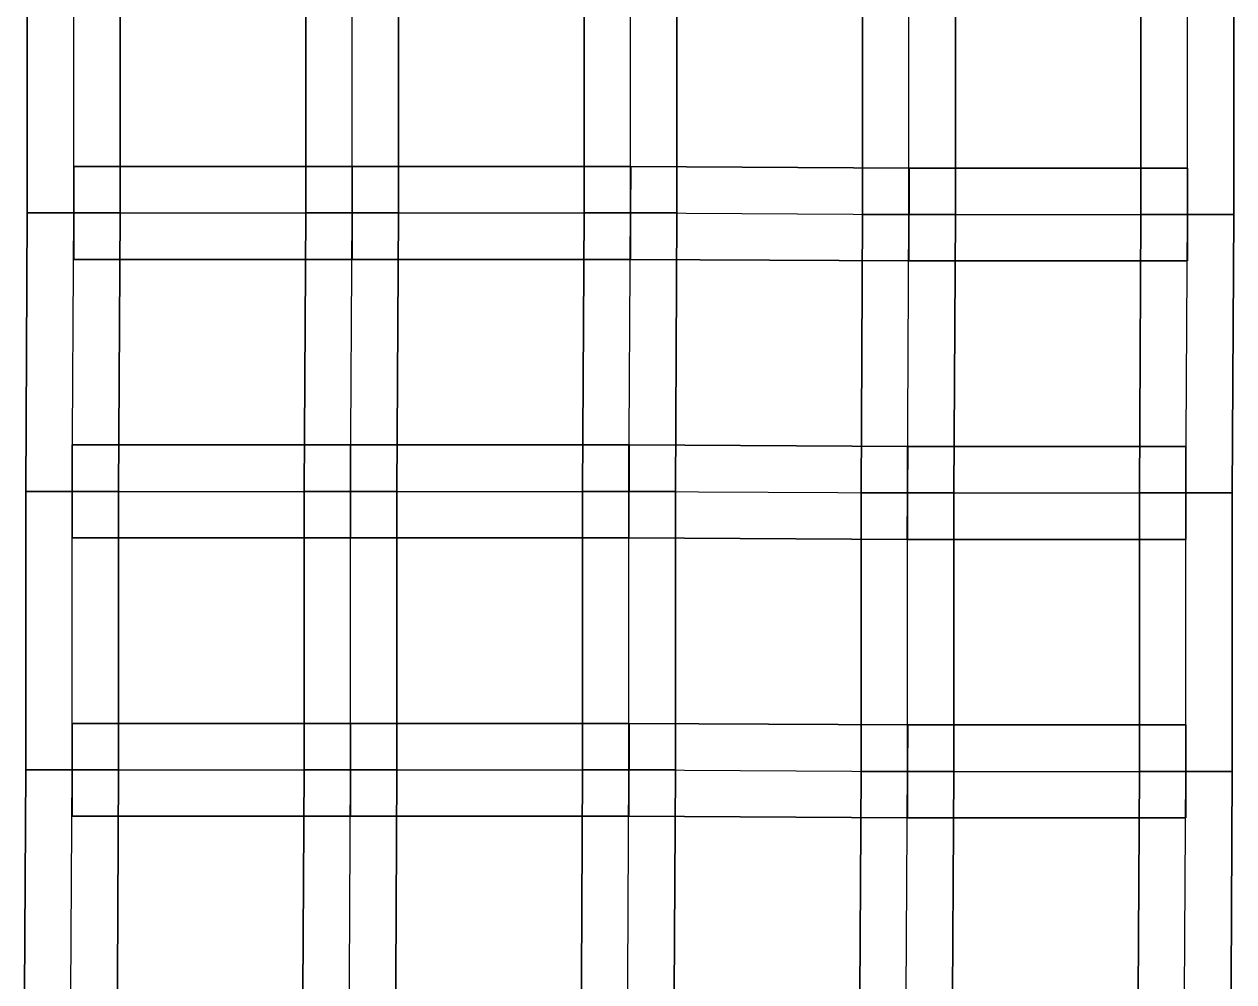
# Model space of a CAD drawing. Extents: x -300 to 609, y -118 to 2027.
# Drawn here: x -296.9 to -218.7, y 1563.5 to 1625.4 of the extents above; entities that cross this region are included whole.
import ezdxf

# ---------------------------------------------------------------- set-up
doc = ezdxf.new("R2010")
doc.units = 0

msp = doc.modelspace()

# ---------------------------------------------------------------- linework, layer by layer
at = {"layer": 'TUNNELS'}
for points in [[(-296.7, 1613.2, -1.5), (-290.7, 1613.2, -1.5), (-290.7, 1631.2, -1.5), (-296.7, 1631.2, -1.5)], [(-290.7, 1613.2, 1.5), (-296.7, 1613.2, 1.5), (-296.7, 1631.2, 1.5), (-290.7, 1631.2, 1.5)], [(-296.7, 1613.2, 1.5), (-296.7, 1613.2, -1.5), (-296.7, 1631.2, -1.5), (-296.7, 1631.2, 1.5)], [(-290.7, 1613.2, -1.5), (-290.7, 1613.2, 1.5), (-290.7, 1631.2, 1.5), (-290.7, 1631.2, -1.5)], [(-278.7, 1613.2, -1.5), (-272.7, 1613.2, -1.5), (-272.7, 1631.2, -1.5), (-278.7, 1631.2, -1.5)], [(-272.7, 1613.2, 1.5), (-278.7, 1613.2, 1.5), (-278.7, 1631.2, 1.5), (-272.7, 1631.2, 1.5)], [(-278.7, 1613.2, 1.5), (-278.7, 1613.2, -1.5), (-278.7, 1631.2, -1.5), (-278.7, 1631.2, 1.5)], [(-272.7, 1613.2, -1.5), (-272.7, 1613.2, 1.5), (-272.7, 1631.2, 1.5), (-272.7, 1631.2, -1.5)], [(-260.7, 1613.2, -1.5), (-254.7, 1613.2, -1.5), (-254.7, 1631.2, -1.5), (-260.7, 1631.2, -1.5)], [(-254.7, 1613.2, 1.5), (-260.7, 1613.2, 1.5), (-260.7, 1631.2, 1.5), (-254.7, 1631.2, 1.5)], [(-260.7, 1613.2, 1.5), (-260.7, 1613.2, -1.5), (-260.7, 1631.2, -1.5), (-260.7, 1631.2, 1.5)], [(-254.7, 1613.2, -1.5), (-254.7, 1613.2, 1.5), (-254.7, 1631.2, 1.5), (-254.7, 1631.2, -1.5)], [(-242.7, 1613.1, -1.5), (-236.7, 1613.1, -1.5), (-236.7, 1631.1, -1.5), (-242.7, 1631.1, -1.5)], [(-236.7, 1613.1, 1.5), (-242.7, 1613.1, 1.5), (-242.7, 1631.1, 1.5), (-236.7, 1631.1, 1.5)], [(-242.7, 1613.1, 1.5), (-242.7, 1613.1, -1.5), (-242.7, 1631.1, -1.5), (-242.7, 1631.1, 1.5)], [(-236.7, 1613.1, -1.5), (-236.7, 1613.1, 1.5), (-236.7, 1631.1, 1.5), (-236.7, 1631.1, -1.5)], [(-224.7, 1613.1, -1.5), (-218.7, 1613.1, -1.5), (-218.7, 1631.1, -1.5), (-224.7, 1631.1, -1.5)], [(-218.7, 1613.1, 1.5), (-224.7, 1613.1, 1.5), (-224.7, 1631.1, 1.5), (-218.7, 1631.1, 1.5)], [(-224.7, 1613.1, 1.5), (-224.7, 1613.1, -1.5), (-224.7, 1631.1, -1.5), (-224.7, 1631.1, 1.5)], [(-218.7, 1613.1, -1.5), (-218.7, 1613.1, 1.5), (-218.7, 1631.1, 1.5), (-218.7, 1631.1, -1.5)], [(-293.7, 1616.2, -1.5), (-293.7, 1610.2, -1.5), (-275.7, 1610.2, -1.5), (-275.7, 1616.2, -1.5)], [(-293.7, 1610.2, 1.5), (-293.7, 1616.2, 1.5), (-275.7, 1616.2, 1.5), (-275.7, 1610.2, 1.5)], [(-293.7, 1616.2, 1.5), (-293.7, 1616.2, -1.5), (-275.7, 1616.2, -1.5), (-275.7, 1616.2, 1.5)], [(-293.7, 1616.2, -1.5), (-293.7, 1610.2, -1.5), (-293.7, 1610.2, 1.5), (-293.7, 1616.2, 1.5)], [(-275.7, 1616.2, -1.5), (-275.7, 1616.2, 1.5), (-275.7, 1610.2, 1.5), (-275.7, 1610.2, -1.5)], [(-275.7, 1616.2, -1.5), (-275.7, 1610.2, -1.5), (-257.7, 1610.2, -1.5), (-257.7, 1616.2, -1.5)], [(-275.7, 1610.2, 1.5), (-275.7, 1616.2, 1.5), (-257.7, 1616.2, 1.5), (-257.7, 1610.2, 1.5)], [(-275.7, 1616.2, 1.5), (-275.7, 1616.2, -1.5), (-257.7, 1616.2, -1.5), (-257.7, 1616.2, 1.5)], [(-275.7, 1616.2, -1.5), (-275.7, 1610.2, -1.5), (-275.7, 1610.2, 1.5), (-275.7, 1616.2, 1.5)], [(-257.6833, 1616.2, -1.5), (-257.7167, 1610.2, -1.5), (-239.7167, 1610.1, -1.5), (-239.6833, 1616.1, -1.5)], [(-257.7167, 1610.2, 1.5), (-257.6833, 1616.2, 1.5), (-239.6833, 1616.1, 1.5), (-239.7167, 1610.1, 1.5)], [(-257.6833, 1616.2, -1.5), (-257.7167, 1610.2, -1.5), (-257.7167, 1610.2, 1.5), (-257.6833, 1616.2, 1.5)], [(-257.7, 1616.2, -1.5), (-257.7, 1616.2, 1.5), (-257.7, 1610.2, 1.5), (-257.7, 1610.2, -1.5)], [(-257.6833, 1616.2, 1.5), (-257.6833, 1616.2, -1.5), (-239.6833, 1616.1, -1.5), (-239.6833, 1616.1, 1.5)], [(-239.6833, 1616.1, -1.5), (-239.6833, 1616.1, 1.5), (-239.7167, 1610.1, 1.5), (-239.7167, 1610.1, -1.5)], [(-239.7, 1616.1, -1.5), (-239.7, 1610.1, -1.5), (-221.7, 1610.1, -1.5), (-221.7, 1616.1, -1.5)], [(-239.7, 1610.1, 1.5), (-239.7, 1616.1, 1.5), (-221.7, 1616.1, 1.5), (-221.7, 1610.1, 1.5)], [(-239.7, 1616.1, 1.5), (-239.7, 1616.1, -1.5), (-221.7, 1616.1, -1.5), (-221.7, 1616.1, 1.5)], [(-239.7, 1616.1, -1.5), (-239.7, 1610.1, -1.5), (-239.7, 1610.1, 1.5), (-239.7, 1616.1, 1.5)], [(-221.7, 1616.1, -1.5), (-221.7, 1616.1, 1.5), (-221.7, 1610.1, 1.5), (-221.7, 1610.1, -1.5)], [(-296.8, 1595.2167, -1.5), (-290.8, 1595.1833, -1.5), (-290.7, 1613.1833, -1.5), (-296.7, 1613.2167, -1.5)], [(-290.8, 1595.1833, 1.5), (-296.8, 1595.2167, 1.5), (-296.7, 1613.2167, 1.5), (-290.7, 1613.1833, 1.5)], [(-296.8, 1595.2167, 1.5), (-296.8, 1595.2167, -1.5), (-296.7, 1613.2167, -1.5), (-296.7, 1613.2167, 1.5)], [(-296.7, 1613.2167, -1.5), (-296.7, 1613.2167, 1.5), (-290.7, 1613.1833, 1.5), (-290.7, 1613.1833, -1.5)], [(-296.7, 1613.2, -1.5), (-290.7, 1613.2, -1.5), (-290.7, 1613.2, 1.5), (-296.7, 1613.2, 1.5)], [(-290.8, 1595.1833, -1.5), (-290.8, 1595.1833, 1.5), (-290.7, 1613.1833, 1.5), (-290.7, 1613.1833, -1.5)], [(-278.8, 1595.2167, -1.5), (-272.8, 1595.1833, -1.5), (-272.7, 1613.1833, -1.5), (-278.7, 1613.2167, -1.5)], [(-272.8, 1595.1833, 1.5), (-278.8, 1595.2167, 1.5), (-278.7, 1613.2167, 1.5), (-272.7, 1613.1833, 1.5)], [(-278.8, 1595.2167, 1.5), (-278.8, 1595.2167, -1.5), (-278.7, 1613.2167, -1.5), (-278.7, 1613.2167, 1.5)], [(-278.7, 1613.2167, -1.5), (-278.7, 1613.2167, 1.5), (-272.7, 1613.1833, 1.5), (-272.7, 1613.1833, -1.5)], [(-278.7, 1613.2, -1.5), (-272.7, 1613.2, -1.5), (-272.7, 1613.2, 1.5), (-278.7, 1613.2, 1.5)], [(-272.8, 1595.1833, -1.5), (-272.8, 1595.1833, 1.5), (-272.7, 1613.1833, 1.5), (-272.7, 1613.1833, -1.5)], [(-260.8, 1595.2167, -1.5), (-254.8, 1595.1833, -1.5), (-254.7, 1613.1833, -1.5), (-260.7, 1613.2167, -1.5)], [(-254.8, 1595.1833, 1.5), (-260.8, 1595.2167, 1.5), (-260.7, 1613.2167, 1.5), (-254.7, 1613.1833, 1.5)], [(-260.8, 1595.2167, 1.5), (-260.8, 1595.2167, -1.5), (-260.7, 1613.2167, -1.5), (-260.7, 1613.2167, 1.5)], [(-260.7, 1613.2167, -1.5), (-260.7, 1613.2167, 1.5), (-254.7, 1613.1833, 1.5), (-254.7, 1613.1833, -1.5)], [(-260.7, 1613.2, -1.5), (-254.7, 1613.2, -1.5), (-254.7, 1613.2, 1.5), (-260.7, 1613.2, 1.5)], [(-254.8, 1595.1833, -1.5), (-254.8, 1595.1833, 1.5), (-254.7, 1613.1833, 1.5), (-254.7, 1613.1833, -1.5)], [(-242.8, 1595.1167, -1.5), (-236.8, 1595.0833, -1.5), (-236.7, 1613.0833, -1.5), (-242.7, 1613.1167, -1.5)], [(-236.8, 1595.0833, 1.5), (-242.8, 1595.1167, 1.5), (-242.7, 1613.1167, 1.5), (-236.7, 1613.0833, 1.5)], [(-242.8, 1595.1167, 1.5), (-242.8, 1595.1167, -1.5), (-242.7, 1613.1167, -1.5), (-242.7, 1613.1167, 1.5)], [(-242.7, 1613.1167, -1.5), (-242.7, 1613.1167, 1.5), (-236.7, 1613.0833, 1.5), (-236.7, 1613.0833, -1.5)], [(-242.7, 1613.1, -1.5), (-236.7, 1613.1, -1.5), (-236.7, 1613.1, 1.5), (-242.7, 1613.1, 1.5)], [(-236.8, 1595.0833, -1.5), (-236.8, 1595.0833, 1.5), (-236.7, 1613.0833, 1.5), (-236.7, 1613.0833, -1.5)], [(-224.8, 1595.1167, -1.5), (-218.8, 1595.0833, -1.5), (-218.7, 1613.0833, -1.5), (-224.7, 1613.1167, -1.5)], [(-218.8, 1595.0833, 1.5), (-224.8, 1595.1167, 1.5), (-224.7, 1613.1167, 1.5), (-218.7, 1613.0833, 1.5)], [(-224.8, 1595.1167, 1.5), (-224.8, 1595.1167, -1.5), (-224.7, 1613.1167, -1.5), (-224.7, 1613.1167, 1.5)], [(-224.7, 1613.1167, -1.5), (-224.7, 1613.1167, 1.5), (-218.7, 1613.0833, 1.5), (-218.7, 1613.0833, -1.5)], [(-224.7, 1613.1, -1.5), (-218.7, 1613.1, -1.5), (-218.7, 1613.1, 1.5), (-224.7, 1613.1, 1.5)], [(-218.8, 1595.0833, -1.5), (-218.8, 1595.0833, 1.5), (-218.7, 1613.0833, 1.5), (-218.7, 1613.0833, -1.5)], [(-293.7, 1610.2, -1.5), (-293.7, 1610.2, 1.5), (-275.7, 1610.2, 1.5), (-275.7, 1610.2, -1.5)], [(-275.7, 1610.2, -1.5), (-275.7, 1610.2, 1.5), (-257.7, 1610.2, 1.5), (-257.7, 1610.2, -1.5)], [(-257.7167, 1610.2, -1.5), (-257.7167, 1610.2, 1.5), (-239.7167, 1610.1, 1.5), (-239.7167, 1610.1, -1.5)], [(-239.7, 1610.1, -1.5), (-239.7, 1610.1, 1.5), (-221.7, 1610.1, 1.5), (-221.7, 1610.1, -1.5)], [(-293.8, 1598.2, -1.5), (-293.8, 1592.2, -1.5), (-275.8, 1592.2, -1.5), (-275.8, 1598.2, -1.5)], [(-293.8, 1592.2, 1.5), (-293.8, 1598.2, 1.5), (-275.8, 1598.2, 1.5), (-275.8, 1592.2, 1.5)], [(-293.8, 1598.2, 1.5), (-293.8, 1598.2, -1.5), (-275.8, 1598.2, -1.5), (-275.8, 1598.2, 1.5)], [(-293.8, 1598.2, -1.5), (-293.8, 1592.2, -1.5), (-293.8, 1592.2, 1.5), (-293.8, 1598.2, 1.5)], [(-275.8, 1598.2, -1.5), (-275.8, 1598.2, 1.5), (-275.8, 1592.2, 1.5), (-275.8, 1592.2, -1.5)], [(-275.8, 1598.2, -1.5), (-275.8, 1592.2, -1.5), (-257.8, 1592.2, -1.5), (-257.8, 1598.2, -1.5)], [(-275.8, 1592.2, 1.5), (-275.8, 1598.2, 1.5), (-257.8, 1598.2, 1.5), (-257.8, 1592.2, 1.5)], [(-275.8, 1598.2, 1.5), (-275.8, 1598.2, -1.5), (-257.8, 1598.2, -1.5), (-257.8, 1598.2, 1.5)], [(-275.8, 1598.2, -1.5), (-275.8, 1592.2, -1.5), (-275.8, 1592.2, 1.5), (-275.8, 1598.2, 1.5)], [(-257.7833, 1598.2, -1.5), (-257.8167, 1592.2, -1.5), (-239.8167, 1592.1, -1.5), (-239.7833, 1598.1, -1.5)], [(-257.8167, 1592.2, 1.5), (-257.7833, 1598.2, 1.5), (-239.7833, 1598.1, 1.5), (-239.8167, 1592.1, 1.5)], [(-257.7833, 1598.2, -1.5), (-257.8167, 1592.2, -1.5), (-257.8167, 1592.2, 1.5), (-257.7833, 1598.2, 1.5)], [(-257.8, 1598.2, -1.5), (-257.8, 1598.2, 1.5), (-257.8, 1592.2, 1.5), (-257.8, 1592.2, -1.5)], [(-257.7833, 1598.2, 1.5), (-257.7833, 1598.2, -1.5), (-239.7833, 1598.1, -1.5), (-239.7833, 1598.1, 1.5)], [(-239.7833, 1598.1, -1.5), (-239.7833, 1598.1, 1.5), (-239.8167, 1592.1, 1.5), (-239.8167, 1592.1, -1.5)], [(-239.8, 1598.1, -1.5), (-239.8, 1592.1, -1.5), (-221.8, 1592.1, -1.5), (-221.8, 1598.1, -1.5)], [(-239.8, 1592.1, 1.5), (-239.8, 1598.1, 1.5), (-221.8, 1598.1, 1.5), (-221.8, 1592.1, 1.5)], [(-239.8, 1598.1, 1.5), (-239.8, 1598.1, -1.5), (-221.8, 1598.1, -1.5), (-221.8, 1598.1, 1.5)], [(-239.8, 1598.1, -1.5), (-239.8, 1592.1, -1.5), (-239.8, 1592.1, 1.5), (-239.8, 1598.1, 1.5)], [(-221.8, 1598.1, -1.5), (-221.8, 1598.1, 1.5), (-221.8, 1592.1, 1.5), (-221.8, 1592.1, -1.5)], [(-296.8, 1595.2167, -1.5), (-290.8, 1595.1833, -1.5), (-290.8, 1595.1833, 1.5), (-296.8, 1595.2167, 1.5)], [(-296.8, 1577.2, -1.5), (-290.8, 1577.2, -1.5), (-290.8, 1595.2, -1.5), (-296.8, 1595.2, -1.5)], [(-290.8, 1577.2, 1.5), (-296.8, 1577.2, 1.5), (-296.8, 1595.2, 1.5), (-290.8, 1595.2, 1.5)], [(-296.8, 1577.2, 1.5), (-296.8, 1577.2, -1.5), (-296.8, 1595.2, -1.5), (-296.8, 1595.2, 1.5)], [(-296.8, 1595.2, -1.5), (-296.8, 1595.2, 1.5), (-290.8, 1595.2, 1.5), (-290.8, 1595.2, -1.5)], [(-290.8, 1577.2, -1.5), (-290.8, 1577.2, 1.5), (-290.8, 1595.2, 1.5), (-290.8, 1595.2, -1.5)], [(-278.8, 1595.2167, -1.5), (-272.8, 1595.1833, -1.5), (-272.8, 1595.1833, 1.5), (-278.8, 1595.2167, 1.5)], [(-278.8, 1577.2, -1.5), (-272.8, 1577.2, -1.5), (-272.8, 1595.2, -1.5), (-278.8, 1595.2, -1.5)], [(-272.8, 1577.2, 1.5), (-278.8, 1577.2, 1.5), (-278.8, 1595.2, 1.5), (-272.8, 1595.2, 1.5)], [(-278.8, 1577.2, 1.5), (-278.8, 1577.2, -1.5), (-278.8, 1595.2, -1.5), (-278.8, 1595.2, 1.5)], [(-278.8, 1595.2, -1.5), (-278.8, 1595.2, 1.5), (-272.8, 1595.2, 1.5), (-272.8, 1595.2, -1.5)], [(-272.8, 1577.2, -1.5), (-272.8, 1577.2, 1.5), (-272.8, 1595.2, 1.5), (-272.8, 1595.2, -1.5)], [(-260.8, 1595.2167, -1.5), (-254.8, 1595.1833, -1.5), (-254.8, 1595.1833, 1.5), (-260.8, 1595.2167, 1.5)], [(-260.8, 1577.2, -1.5), (-254.8, 1577.2, -1.5), (-254.8, 1595.2, -1.5), (-260.8, 1595.2, -1.5)], [(-254.8, 1577.2, 1.5), (-260.8, 1577.2, 1.5), (-260.8, 1595.2, 1.5), (-254.8, 1595.2, 1.5)], [(-260.8, 1577.2, 1.5), (-260.8, 1577.2, -1.5), (-260.8, 1595.2, -1.5), (-260.8, 1595.2, 1.5)], [(-260.8, 1595.2, -1.5), (-260.8, 1595.2, 1.5), (-254.8, 1595.2, 1.5), (-254.8, 1595.2, -1.5)], [(-254.8, 1577.2, -1.5), (-254.8, 1577.2, 1.5), (-254.8, 1595.2, 1.5), (-254.8, 1595.2, -1.5)], [(-242.8, 1595.1167, -1.5), (-236.8, 1595.0833, -1.5), (-236.8, 1595.0833, 1.5), (-242.8, 1595.1167, 1.5)], [(-242.8, 1577.1, -1.5), (-236.8, 1577.1, -1.5), (-236.8, 1595.1, -1.5), (-242.8, 1595.1, -1.5)], [(-236.8, 1577.1, 1.5), (-242.8, 1577.1, 1.5), (-242.8, 1595.1, 1.5), (-236.8, 1595.1, 1.5)], [(-242.8, 1577.1, 1.5), (-242.8, 1577.1, -1.5), (-242.8, 1595.1, -1.5), (-242.8, 1595.1, 1.5)], [(-242.8, 1595.1, -1.5), (-242.8, 1595.1, 1.5), (-236.8, 1595.1, 1.5), (-236.8, 1595.1, -1.5)], [(-236.8, 1577.1, -1.5), (-236.8, 1577.1, 1.5), (-236.8, 1595.1, 1.5), (-236.8, 1595.1, -1.5)], [(-224.8, 1595.1167, -1.5), (-218.8, 1595.0833, -1.5), (-218.8, 1595.0833, 1.5), (-224.8, 1595.1167, 1.5)], [(-224.8, 1577.1, -1.5), (-218.8, 1577.1, -1.5), (-218.8, 1595.1, -1.5), (-224.8, 1595.1, -1.5)], [(-218.8, 1577.1, 1.5), (-224.8, 1577.1, 1.5), (-224.8, 1595.1, 1.5), (-218.8, 1595.1, 1.5)], [(-224.8, 1577.1, 1.5), (-224.8, 1577.1, -1.5), (-224.8, 1595.1, -1.5), (-224.8, 1595.1, 1.5)], [(-224.8, 1595.1, -1.5), (-224.8, 1595.1, 1.5), (-218.8, 1595.1, 1.5), (-218.8, 1595.1, -1.5)], [(-218.8, 1577.1, -1.5), (-218.8, 1577.1, 1.5), (-218.8, 1595.1, 1.5), (-218.8, 1595.1, -1.5)], [(-293.8, 1592.2, -1.5), (-293.8, 1592.2, 1.5), (-275.8, 1592.2, 1.5), (-275.8, 1592.2, -1.5)], [(-275.8, 1592.2, -1.5), (-275.8, 1592.2, 1.5), (-257.8, 1592.2, 1.5), (-257.8, 1592.2, -1.5)], [(-257.8167, 1592.2, -1.5), (-257.8167, 1592.2, 1.5), (-239.8167, 1592.1, 1.5), (-239.8167, 1592.1, -1.5)], [(-239.8, 1592.1, -1.5), (-239.8, 1592.1, 1.5), (-221.8, 1592.1, 1.5), (-221.8, 1592.1, -1.5)], [(-293.8, 1580.2, -1.5), (-293.8, 1574.2, -1.5), (-275.8, 1574.2, -1.5), (-275.8, 1580.2, -1.5)], [(-293.8, 1574.2, 1.5), (-293.8, 1580.2, 1.5), (-275.8, 1580.2, 1.5), (-275.8, 1574.2, 1.5)], [(-293.8, 1580.2, 1.5), (-293.8, 1580.2, -1.5), (-275.8, 1580.2, -1.5), (-275.8, 1580.2, 1.5)], [(-293.8, 1580.2, -1.5), (-293.8, 1574.2, -1.5), (-293.8, 1574.2, 1.5), (-293.8, 1580.2, 1.5)], [(-275.8, 1580.2, -1.5), (-275.8, 1580.2, 1.5), (-275.8, 1574.2, 1.5), (-275.8, 1574.2, -1.5)], [(-275.8, 1580.2, -1.5), (-275.8, 1574.2, -1.5), (-257.8, 1574.2, -1.5), (-257.8, 1580.2, -1.5)], [(-275.8, 1574.2, 1.5), (-275.8, 1580.2, 1.5), (-257.8, 1580.2, 1.5), (-257.8, 1574.2, 1.5)], [(-275.8, 1580.2, 1.5), (-275.8, 1580.2, -1.5), (-257.8, 1580.2, -1.5), (-257.8, 1580.2, 1.5)], [(-275.8, 1580.2, -1.5), (-275.8, 1574.2, -1.5), (-275.8, 1574.2, 1.5), (-275.8, 1580.2, 1.5)], [(-257.7833, 1580.2, -1.5), (-257.8167, 1574.2, -1.5), (-239.8167, 1574.1, -1.5), (-239.7833, 1580.1, -1.5)], [(-257.8167, 1574.2, 1.5), (-257.7833, 1580.2, 1.5), (-239.7833, 1580.1, 1.5), (-239.8167, 1574.1, 1.5)], [(-257.7833, 1580.2, -1.5), (-257.8167, 1574.2, -1.5), (-257.8167, 1574.2, 1.5), (-257.7833, 1580.2, 1.5)], [(-257.8, 1580.2, -1.5), (-257.8, 1580.2, 1.5), (-257.8, 1574.2, 1.5), (-257.8, 1574.2, -1.5)], [(-257.7833, 1580.2, 1.5), (-257.7833, 1580.2, -1.5), (-239.7833, 1580.1, -1.5), (-239.7833, 1580.1, 1.5)], [(-239.7833, 1580.1, -1.5), (-239.7833, 1580.1, 1.5), (-239.8167, 1574.1, 1.5), (-239.8167, 1574.1, -1.5)], [(-239.8, 1580.1, -1.5), (-239.8, 1574.1, -1.5), (-221.8, 1574.1, -1.5), (-221.8, 1580.1, -1.5)], [(-239.8, 1574.1, 1.5), (-239.8, 1580.1, 1.5), (-221.8, 1580.1, 1.5), (-221.8, 1574.1, 1.5)], [(-239.8, 1580.1, 1.5), (-239.8, 1580.1, -1.5), (-221.8, 1580.1, -1.5), (-221.8, 1580.1, 1.5)], [(-239.8, 1580.1, -1.5), (-239.8, 1574.1, -1.5), (-239.8, 1574.1, 1.5), (-239.8, 1580.1, 1.5)], [(-221.8, 1580.1, -1.5), (-221.8, 1580.1, 1.5), (-221.8, 1574.1, 1.5), (-221.8, 1574.1, -1.5)], [(-296.9, 1559.2167, -1.5), (-290.9, 1559.1833, -1.5), (-290.8, 1577.1833, -1.5), (-296.8, 1577.2167, -1.5)], [(-290.9, 1559.1833, 1.5), (-296.9, 1559.2167, 1.5), (-296.8, 1577.2167, 1.5), (-290.8, 1577.1833, 1.5)], [(-296.9, 1559.2167, 1.5), (-296.9, 1559.2167, -1.5), (-296.8, 1577.2167, -1.5), (-296.8, 1577.2167, 1.5)], [(-296.8, 1577.2167, -1.5), (-296.8, 1577.2167, 1.5), (-290.8, 1577.1833, 1.5), (-290.8, 1577.1833, -1.5)], [(-296.8, 1577.2, -1.5), (-290.8, 1577.2, -1.5), (-290.8, 1577.2, 1.5), (-296.8, 1577.2, 1.5)], [(-290.9, 1559.1833, -1.5), (-290.9, 1559.1833, 1.5), (-290.8, 1577.1833, 1.5), (-290.8, 1577.1833, -1.5)], [(-278.9, 1559.2167, -1.5), (-272.9, 1559.1833, -1.5), (-272.8, 1577.1833, -1.5), (-278.8, 1577.2167, -1.5)], [(-272.9, 1559.1833, 1.5), (-278.9, 1559.2167, 1.5), (-278.8, 1577.2167, 1.5), (-272.8, 1577.1833, 1.5)], [(-278.9, 1559.2167, 1.5), (-278.9, 1559.2167, -1.5), (-278.8, 1577.2167, -1.5), (-278.8, 1577.2167, 1.5)], [(-278.8, 1577.2167, -1.5), (-278.8, 1577.2167, 1.5), (-272.8, 1577.1833, 1.5), (-272.8, 1577.1833, -1.5)], [(-278.8, 1577.2, -1.5), (-272.8, 1577.2, -1.5), (-272.8, 1577.2, 1.5), (-278.8, 1577.2, 1.5)], [(-272.9, 1559.1833, -1.5), (-272.9, 1559.1833, 1.5), (-272.8, 1577.1833, 1.5), (-272.8, 1577.1833, -1.5)], [(-260.9, 1559.2167, -1.5), (-254.9, 1559.1833, -1.5), (-254.8, 1577.1833, -1.5), (-260.8, 1577.2167, -1.5)], [(-254.9, 1559.1833, 1.5), (-260.9, 1559.2167, 1.5), (-260.8, 1577.2167, 1.5), (-254.8, 1577.1833, 1.5)], [(-260.9, 1559.2167, 1.5), (-260.9, 1559.2167, -1.5), (-260.8, 1577.2167, -1.5), (-260.8, 1577.2167, 1.5)], [(-260.8, 1577.2167, -1.5), (-260.8, 1577.2167, 1.5), (-254.8, 1577.1833, 1.5), (-254.8, 1577.1833, -1.5)], [(-260.8, 1577.2, -1.5), (-254.8, 1577.2, -1.5), (-254.8, 1577.2, 1.5), (-260.8, 1577.2, 1.5)], [(-254.9, 1559.1833, -1.5), (-254.9, 1559.1833, 1.5), (-254.8, 1577.1833, 1.5), (-254.8, 1577.1833, -1.5)], [(-242.9, 1559.1167, -1.5), (-236.9, 1559.0833, -1.5), (-236.8, 1577.0833, -1.5), (-242.8, 1577.1167, -1.5)], [(-236.9, 1559.0833, 1.5), (-242.9, 1559.1167, 1.5), (-242.8, 1577.1167, 1.5), (-236.8, 1577.0833, 1.5)], [(-242.9, 1559.1167, 1.5), (-242.9, 1559.1167, -1.5), (-242.8, 1577.1167, -1.5), (-242.8, 1577.1167, 1.5)], [(-242.8, 1577.1167, -1.5), (-242.8, 1577.1167, 1.5), (-236.8, 1577.0833, 1.5), (-236.8, 1577.0833, -1.5)], [(-242.8, 1577.1, -1.5), (-236.8, 1577.1, -1.5), (-236.8, 1577.1, 1.5), (-242.8, 1577.1, 1.5)], [(-236.9, 1559.0833, -1.5), (-236.9, 1559.0833, 1.5), (-236.8, 1577.0833, 1.5), (-236.8, 1577.0833, -1.5)], [(-224.9, 1559.1167, -1.5), (-218.9, 1559.0833, -1.5), (-218.8, 1577.0833, -1.5), (-224.8, 1577.1167, -1.5)], [(-218.9, 1559.0833, 1.5), (-224.9, 1559.1167, 1.5), (-224.8, 1577.1167, 1.5), (-218.8, 1577.0833, 1.5)], [(-224.9, 1559.1167, 1.5), (-224.9, 1559.1167, -1.5), (-224.8, 1577.1167, -1.5), (-224.8, 1577.1167, 1.5)], [(-224.8, 1577.1167, -1.5), (-224.8, 1577.1167, 1.5), (-218.8, 1577.0833, 1.5), (-218.8, 1577.0833, -1.5)], [(-224.8, 1577.1, -1.5), (-218.8, 1577.1, -1.5), (-218.8, 1577.1, 1.5), (-224.8, 1577.1, 1.5)], [(-218.9, 1559.0833, -1.5), (-218.9, 1559.0833, 1.5), (-218.8, 1577.0833, 1.5), (-218.8, 1577.0833, -1.5)], [(-293.8, 1574.2, -1.5), (-293.8, 1574.2, 1.5), (-275.8, 1574.2, 1.5), (-275.8, 1574.2, -1.5)], [(-275.8, 1574.2, -1.5), (-275.8, 1574.2, 1.5), (-257.8, 1574.2, 1.5), (-257.8, 1574.2, -1.5)], [(-257.8167, 1574.2, -1.5), (-257.8167, 1574.2, 1.5), (-239.8167, 1574.1, 1.5), (-239.8167, 1574.1, -1.5)], [(-239.8, 1574.1, -1.5), (-239.8, 1574.1, 1.5), (-221.8, 1574.1, 1.5), (-221.8, 1574.1, -1.5)]]:
    msp.add_3dface(points, dxfattribs=at)
at = {"layer": 'TUNNELS_CL'}
for points in [[(-293.7, 1613.2, 0), (-293.7, 1631.2, 0)], [(-275.7, 1613.2, 0), (-275.7, 1631.2, 0)], [(-257.7, 1613.2, 0), (-257.7, 1631.2, 0)], [(-239.7, 1613.1, 0), (-239.7, 1631.1, 0)], [(-221.7, 1613.1, 0), (-221.7, 1631.1, 0)], [(-293.8, 1595.2, 0), (-293.7, 1613.2, 0)], [(-293.7, 1613.2, 0), (-275.7, 1613.2, 0)], [(-275.8, 1595.2, 0), (-275.7, 1613.2, 0)], [(-275.7, 1613.2, 0), (-257.7, 1613.2, 0)], [(-257.8, 1595.2, 0), (-257.7, 1613.2, 0)], [(-257.7, 1613.2, 0), (-239.7, 1613.1, 0)], [(-239.8, 1595.1, 0), (-239.7, 1613.1, 0)], [(-239.7, 1613.1, 0), (-221.7, 1613.1, 0)], [(-221.8, 1595.1, 0), (-221.7, 1613.1, 0)], [(-293.8, 1577.2, 0), (-293.8, 1595.2, 0)], [(-293.8, 1595.2, 0), (-275.8, 1595.2, 0)], [(-275.8, 1577.2, 0), (-275.8, 1595.2, 0)], [(-275.8, 1595.2, 0), (-257.8, 1595.2, 0)], [(-257.8, 1577.2, 0), (-257.8, 1595.2, 0)], [(-257.8, 1595.2, 0), (-239.8, 1595.1, 0)], [(-239.8, 1577.1, 0), (-239.8, 1595.1, 0)], [(-239.8, 1595.1, 0), (-221.8, 1595.1, 0)], [(-221.8, 1577.1, 0), (-221.8, 1595.1, 0)], [(-293.9, 1559.2, 0), (-293.8, 1577.2, 0)], [(-293.8, 1577.2, 0), (-275.8, 1577.2, 0)], [(-275.9, 1559.2, 0), (-275.8, 1577.2, 0)], [(-275.8, 1577.2, 0), (-257.8, 1577.2, 0)], [(-257.9, 1559.2, 0), (-257.8, 1577.2, 0)], [(-257.8, 1577.2, 0), (-239.8, 1577.1, 0)], [(-239.9, 1559.1, 0), (-239.8, 1577.1, 0)], [(-239.8, 1577.1, 0), (-221.8, 1577.1, 0)], [(-221.9, 1559.1, 0), (-221.8, 1577.1, 0)]]:
    msp.add_polyline3d(points, dxfattribs=at)

doc.saveas('drawing.dxf')
